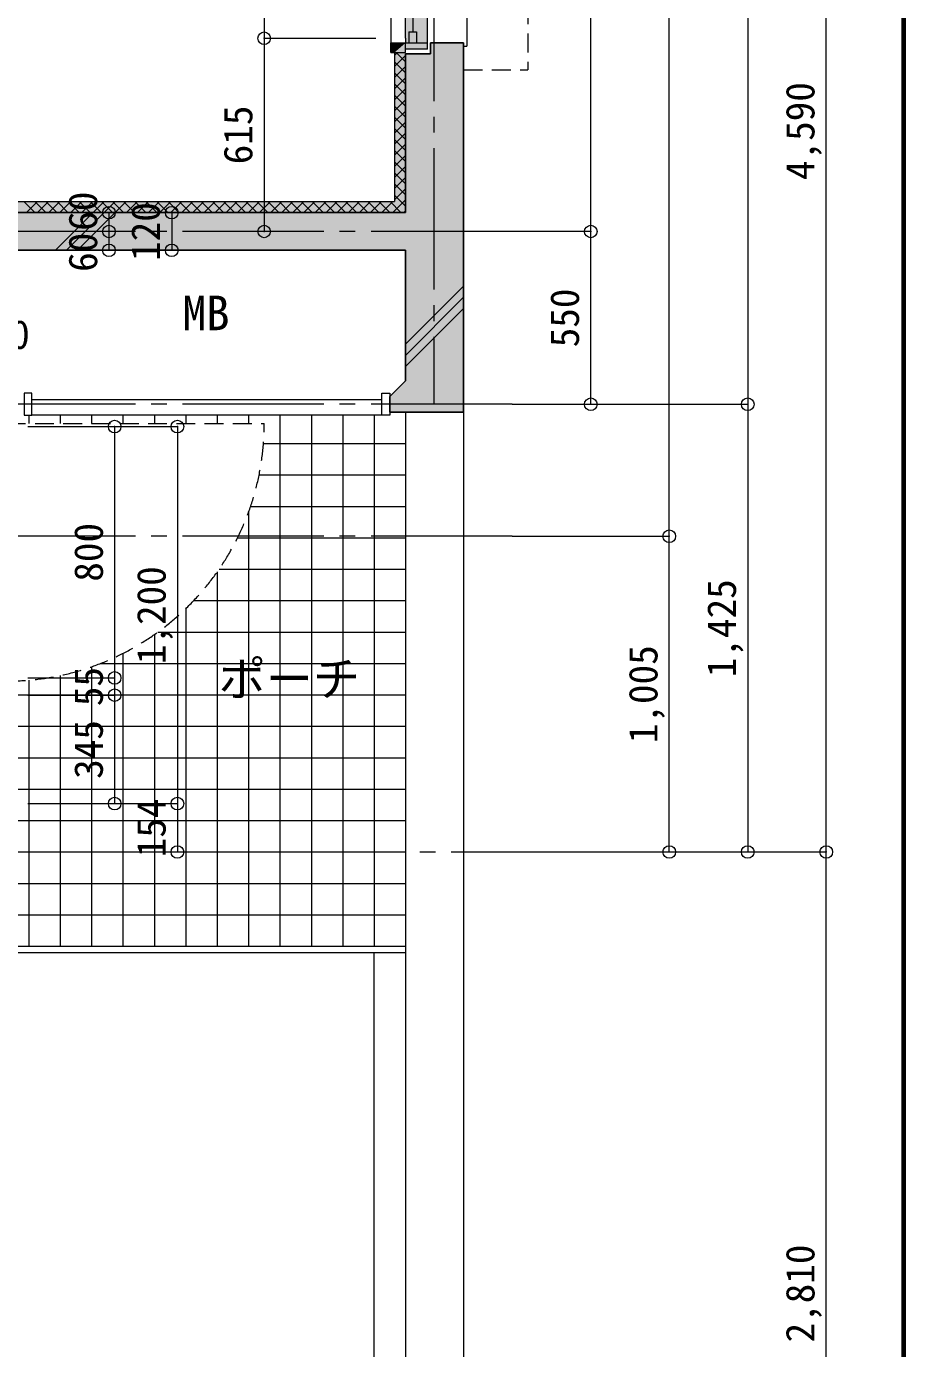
# Model space of a CAD drawing. Units: millimetres at full size, sheet at 1:50. Extents: x -9674 to 9699, y -6794 to 6791.
# Drawn here: x 6899 to 9699, y -2126 to 2082 of the extents above; entities that cross this region are included whole.
import ezdxf
from ezdxf.enums import TextEntityAlignment as Align

# ---------------------------------------------------------------- set-up
doc = ezdxf.new("R2010")
doc.units = ezdxf.units.MM
doc.header["$LTSCALE"] = 50
doc.header["$PDMODE"] = 32
doc.header["$PDSIZE"] = 40
doc.linetypes.add('CHAIN2', pattern=[12, 9, -1, 1, -1])
doc.linetypes.add('DASHED1', pattern=[1.8, 1.2, -0.6])
for name, color, linetype, lineweight in [('0-0_図面枠', 7, 'Continuous', 9), ('1-0_芯', 7, 'CHAIN2', 9), ('1-1_躯体', 2, 'Continuous', 25), ('1-3_建具', 3, 'Continuous', 18), ('1-6_ﾊﾞﾙｺﾆｰ・階段', 7, 'Continuous', 9), ('1-8_ハッチ', 4, 'Continuous', 9), ('1-A_文字', 7, 'Continuous', 9), ('1-B_寸法', 7, 'Continuous', 9)]:
    doc.layers.add(name, color=color, linetype=linetype, lineweight=lineweight)
for name, color, linetype in [('4-0', 1, 'Continuous'), ('4-1', 2, 'Continuous'), ('4-F', 4, 'Continuous')]:
    doc.layers.add(name, color=color, linetype=linetype)
doc.styles.add('ＭＳ ゴシック', font='')
doc.styles.get('ＭＳ ゴシック').set_extended_font_data('MS Gothic')

msp = doc.modelspace()

# ---------------------------------------------------------------- linework, layer by layer
at = {"layer": '0-0_図面枠'}
for p, q in [((9688.35, -6783.35), (9688.35, 6780.85)), ((9690.11, -6785.11), (9690.11, 6782.61)), ((9691.87, -6786.88), (9691.87, 6784.38)), ((9693.64, 6786.14), (9693.64, -6788.64)), ((9695.4, -6790.4), (9695.4, 6787.9)), ((9697.16, -6792.16), (9697.16, 6789.66))]:
    msp.add_line(p, q, dxfattribs=at)
msp.add_lwpolyline([(9698.92, -6793.93), (9698.92, 6791.43), (-9673.92, 6791.43)], dxfattribs=at)
at = {"layer": '1-0_芯'}
for p, q in [((8196.25, 5294.53), (8196.25, 879.53)), ((8446.25, 1429.53), (6781.25, 1429.53)), ((8446.25, 879.53), (6781.25, 879.53)), ((8446.25, 459.53), (-3037.75, 459.53)), ((2251.25, -545.47), (8446.25, -545.47))]:
    msp.add_line(p, q, dxfattribs=at)
at = {"layer": '1-1_躯体'}
for p, q in [((8186.25, 1994.53), (8186.25, 2029.53)), ((8186.25, 2029.53), (8291.25, 2029.53)), ((8291.25, 2029.53), (8291.25, 854.53)), ((8186.25, 1994.53), (8106.25, 1994.53)), ((8106.25, 1994.53), (8106.25, 1489.53)), ((6721.25, 1489.53), (8106.25, 1489.53)), ((6841.25, 1369.53), (8106.25, 1369.53)), ((8106.25, 1369.53), (8106.25, 954.53)), ((8056.25, 904.53), (8106.25, 954.53)), ((8056.25, 904.53), (8056.25, 854.53)), ((8056.25, 854.53), (8291.25, 854.53))]:
    msp.add_line(p, q, dxfattribs=at)
at = {"layer": '1-3_建具', "color": 7, "lineweight": 9}
for p, q in [((8059.25, 2959.53), (8059.25, 2029.53)), ((8301.25, 2959.53), (8301.25, 2019.53)), ((8106.25, 2044.53), (8106.25, 2944.53)), ((8176.25, 2044.53), (8176.25, 2944.53)), ((8106.25, 2044.53), (8106.25, 2029.53)), ((8106.25, 2029.53), (8176.25, 2029.53)), ((8176.25, 2009.53), (8176.25, 2044.53)), ((8176.25, 2009.53), (8106.25, 2009.53)), ((8291.25, 2019.53), (8301.25, 2019.53)), ((6916.25, 914.53), (6891.25, 914.53)), ((6916.25, 844.53), (6916.25, 914.53)), ((6916.25, 894.53), (8031.25, 894.53)), ((8031.25, 914.53), (8056.25, 914.53)), ((8031.25, 844.53), (8031.25, 914.53)), ((8031.25, 844.53), (6916.25, 844.53))]:
    msp.add_line(p, q, dxfattribs=at)
at = {"layer": '1-3_建具', "color": 7, "linetype": 'DASHED1', "lineweight": 9}
for p, q in [((8496.25, 2959.53), (8496.25, 1944.53)), ((8291.25, 1944.53), (8496.25, 1944.53)), ((6836.25, 818.53), (7656.25, 818.53))]:
    msp.add_line(p, q, dxfattribs=at)
at = {"layer": '1-3_建具'}
for p, q in [((8129.25, 2477.03), (8129.25, 2064.53)), ((8117.25, 2064.53), (8141.25, 2064.53)), ((8117.25, 2064.53), (8117.25, 2029.53)), ((8141.25, 2064.53), (8141.25, 2029.53)), ((8059.25, 1999.53), (8059.25, 2029.53)), ((8059.25, 2029.53), (8106.25, 2029.53)), ((8106.25, 1999.53), (8106.25, 2029.53)), ((8059.25, 1999.53), (8060.28, 1999.53)), ((8059.25, 1999.53), (8106.25, 1999.53))]:
    msp.add_line(p, q, dxfattribs=at)
at = {"layer": '1-3_建具', "color": 7, "lineweight": 9}
for points in [[(6891.25, 914.53), (6891.25, 844.53), (6916.25, 844.53)], [(8056.25, 914.53), (8056.25, 844.53), (8031.25, 844.53)]]:
    msp.add_lwpolyline(points, dxfattribs=at)
at = {"layer": '1-3_建具', "color": 7, "linetype": 'DASHED1', "lineweight": 9}
msp.add_arc((6836.25, 818.53), 820, 270, 0, dxfattribs=at)
at = {"layer": '1-6_ﾊﾞﾙｺﾆｰ・階段', "color": 4}
for p, q in [((6906.25, 844.53), (6906.25, 818.53)), ((7006.25, 844.53), (7006.25, 818.53)), ((7106.25, 844.53), (7106.25, 818.53)), ((7206.25, 844.53), (7206.25, 818.53)), ((7306.25, 844.53), (7306.25, 818.53)), ((7406.25, 844.53), (7406.25, 818.53)), ((7506.25, 844.53), (7506.25, 818.53)), ((7606.25, 844.53), (7606.25, 818.53)), ((7706.25, 844.53), (7706.25, -845.47)), ((7806.25, 844.53), (7806.25, -845.47)), ((7906.25, 844.53), (7906.25, -845.47)), ((8006.25, 844.53), (8006.25, -845.47)), ((7653.75, 754.53), (8106.25, 754.53)), ((7639.68, 654.53), (8106.25, 654.53)), ((7612.59, 554.53), (8106.25, 554.53)), ((7606.25, 536.57), (7606.25, -845.47)), ((7571.03, 454.53), (8106.25, 454.53)), ((7506.25, 345.77), (7506.25, -845.47)), ((7512.34, 354.53), (8106.25, 354.53)), ((7431.48, 254.53), (8106.25, 254.53)), ((7406.25, 229.04), (7406.25, -845.47)), ((7306.25, 146.59), (7306.25, -845.47)), ((7317.4, 154.53), (8106.25, 154.53)), ((7206.25, 86.75), (7206.25, -845.47)), ((7106.25, 44.25), (7106.25, -845.47)), ((7134.08, 54.53), (8106.25, 54.53)), ((6906.25, 1.52), (6906.25, -845.47)), ((7006.25, 16.34), (7006.25, -845.47)), ((6846.25, -45.47), (8106.25, -45.47)), ((6846.25, -145.47), (8106.25, -145.47)), ((6846.25, -245.47), (8106.25, -245.47)), ((6846.25, -345.47), (8106.25, -345.47)), ((6841.25, -445.47), (8106.25, -445.47)), ((6841.25, -545.47), (8106.25, -545.47)), ((6841.25, -645.47), (8106.25, -645.47)), ((6841.25, -745.47), (8106.25, -745.47)), ((6841.25, -845.47), (8106.25, -845.47)), ((6841.25, -865.47), (8106.25, -865.47)), ((8006.25, -4031.09), (8006.25, -865.47))]:
    msp.add_line(p, q, dxfattribs=at)
at = {"layer": '1-6_ﾊﾞﾙｺﾆｰ・階段'}
for p, q in [((8106.25, 854.53), (8106.25, -3055.47)), ((8291.25, 854.53), (8291.25, -3055.47))]:
    msp.add_line(p, q, dxfattribs=at)
at = {"layer": '1-8_ハッチ'}
for p, q in [((8071.25, 1999.53), (8071.25, 1524.53)), ((8071.25, 1990.13), (8080.65, 1999.53)), ((8071.25, 1954.78), (8106.25, 1989.78)), ((8076.74, 1999.53), (8106.25, 1970.02)), ((8071.25, 1969.67), (8106.25, 1934.67)), ((8071.25, 1919.42), (8106.25, 1954.42)), ((8071.25, 1934.31), (8106.25, 1899.31)), ((8071.25, 1884.07), (8106.25, 1919.07)), ((8071.25, 1898.96), (8106.25, 1863.96)), ((8071.25, 1848.71), (8106.25, 1883.71)), ((8071.25, 1863.6), (8106.25, 1828.6)), ((8071.25, 1813.35), (8106.25, 1848.35)), ((8071.25, 1828.25), (8106.25, 1793.25)), ((8071.25, 1778), (8106.25, 1813)), ((8071.25, 1792.89), (8106.25, 1757.89)), ((8071.25, 1742.64), (8106.25, 1777.64)), ((8071.25, 1757.53), (8106.25, 1722.53)), ((8071.25, 1707.29), (8106.25, 1742.29)), ((8071.25, 1722.18), (8106.25, 1687.18)), ((8071.25, 1671.93), (8106.25, 1706.93)), ((8071.25, 1686.82), (8106.25, 1651.82)), ((8071.25, 1636.58), (8106.25, 1671.58)), ((8071.25, 1651.47), (8106.25, 1616.47)), ((8071.25, 1601.22), (8106.25, 1636.22)), ((8071.25, 1616.11), (8106.25, 1581.11)), ((8071.25, 1565.87), (8106.25, 1600.87)), ((8071.25, 1580.76), (8106.25, 1545.76)), ((8071.25, 1530.51), (8106.25, 1565.51)), ((6686.25, 1524.53), (8071.25, 1524.53)), ((6890.04, 1524.53), (6925.04, 1489.53)), ((6898.89, 1489.53), (6933.89, 1524.53)), ((6925.4, 1524.53), (6960.4, 1489.53)), ((6934.25, 1489.53), (6969.25, 1524.53)), ((6960.75, 1524.53), (6995.75, 1489.53)), ((6969.6, 1489.53), (7004.6, 1524.53)), ((6996.11, 1524.53), (7031.11, 1489.53)), ((7004.96, 1489.53), (7039.96, 1524.53)), ((7031.46, 1524.53), (7066.46, 1489.53)), ((7040.32, 1489.53), (7075.32, 1524.53)), ((7066.82, 1524.53), (7101.82, 1489.53)), ((7075.67, 1489.53), (7110.67, 1524.53)), ((7102.18, 1524.53), (7137.18, 1489.53)), ((7111.03, 1489.53), (7146.03, 1524.53)), ((7137.53, 1524.53), (7172.53, 1489.53)), ((7146.38, 1489.53), (7181.38, 1524.53)), ((7172.89, 1524.53), (7207.89, 1489.53)), ((7181.74, 1489.53), (7216.74, 1524.53)), ((7208.24, 1524.53), (7243.24, 1489.53)), ((7217.09, 1489.53), (7252.09, 1524.53)), ((7243.6, 1524.53), (7278.6, 1489.53)), ((7252.45, 1489.53), (7287.45, 1524.53)), ((7278.95, 1524.53), (7313.95, 1489.53)), ((7287.8, 1489.53), (7322.8, 1524.53)), ((7314.31, 1524.53), (7349.31, 1489.53)), ((7323.16, 1489.53), (7358.16, 1524.53)), ((7349.66, 1524.53), (7384.66, 1489.53)), ((7358.51, 1489.53), (7393.51, 1524.53)), ((7385.02, 1524.53), (7420.02, 1489.53)), ((7393.87, 1489.53), (7428.87, 1524.53)), ((7420.37, 1524.53), (7455.37, 1489.53)), ((7429.22, 1489.53), (7464.22, 1524.53)), ((7455.73, 1524.53), (7490.73, 1489.53)), ((7464.58, 1489.53), (7499.58, 1524.53)), ((7491.08, 1524.53), (7526.08, 1489.53)), ((7499.93, 1489.53), (7534.93, 1524.53)), ((7526.44, 1524.53), (7561.44, 1489.53)), ((7535.29, 1489.53), (7570.29, 1524.53)), ((7561.8, 1524.53), (7596.8, 1489.53)), ((7570.65, 1489.53), (7605.65, 1524.53)), ((7597.15, 1524.53), (7632.15, 1489.53)), ((7606, 1489.53), (7641, 1524.53)), ((7632.51, 1524.53), (7667.51, 1489.53)), ((7641.36, 1489.53), (7676.36, 1524.53)), ((7667.86, 1524.53), (7702.86, 1489.53)), ((7676.71, 1489.53), (7711.71, 1524.53)), ((7703.22, 1524.53), (7738.22, 1489.53)), ((7712.07, 1489.53), (7747.07, 1524.53)), ((7738.57, 1524.53), (7773.57, 1489.53)), ((7747.42, 1489.53), (7782.42, 1524.53)), ((7773.93, 1524.53), (7808.93, 1489.53)), ((7782.78, 1489.53), (7817.78, 1524.53)), ((7809.28, 1524.53), (7844.28, 1489.53)), ((7818.13, 1489.53), (7853.13, 1524.53)), ((7844.64, 1524.53), (7879.64, 1489.53)), ((7853.49, 1489.53), (7888.49, 1524.53)), ((7879.99, 1524.53), (7914.99, 1489.53)), ((7888.84, 1489.53), (7923.84, 1524.53)), ((7915.35, 1524.53), (7950.35, 1489.53)), ((7924.2, 1489.53), (7959.2, 1524.53)), ((7950.7, 1524.53), (7985.7, 1489.53)), ((7959.55, 1489.53), (7994.55, 1524.53)), ((7986.06, 1524.53), (8021.06, 1489.53)), ((7994.91, 1489.53), (8029.91, 1524.53)), ((8021.41, 1524.53), (8056.41, 1489.53)), ((8030.26, 1489.53), (8065.26, 1524.53)), ((8056.77, 1524.53), (8091.77, 1489.53)), ((8065.62, 1489.53), (8106.25, 1530.16)), ((8071.25, 1545.4), (8106.25, 1510.4)), ((6991.03, 1369.53), (7111.03, 1489.53)), ((7026.38, 1369.53), (7146.38, 1489.53)), ((7061.74, 1369.53), (7181.74, 1489.53)), ((8100.98, 1489.53), (8106.25, 1494.8)), ((8106.25, 1070.54), (8291.25, 1255.54)), ((8106.25, 1035.18), (8291.25, 1220.18)), ((8106.25, 999.83), (8291.25, 1184.83))]:
    msp.add_line(p, q, dxfattribs=at)
at = {"layer": '1-B_寸法'}
for p, q in [((8696.25, 1429.53), (8696.25, 4044.53)), ((8946.25, 459.53), (8946.25, 4044.53)), ((9196.25, 4044.53), (9196.25, 879.53)), ((9446.25, -545.47), (9446.25, 4044.53)), ((7655.84, 2944.53), (7655.84, 2044.53)), ((7655.84, 2044.53), (8011.84, 2044.53)), ((7655.84, 2044.53), (7655.84, 1429.53)), ((7161.55, 1489.53), (7161.55, 1429.53)), ((7361.55, 1489.53), (7361.55, 1369.53)), ((7161.55, 1429.53), (7161.55, 1369.53)), ((8696.25, 1429.53), (8446.25, 1429.53)), ((8696.25, 879.53), (8696.25, 1429.53)), ((8446.25, 879.53), (9196.25, 879.53)), ((9196.25, 879.53), (9196.25, -545.47)), ((6902.86, 808.53), (7379.71, 808.53)), ((7179.71, 808.53), (7179.71, 8.53)), ((7379.71, 808.53), (7379.71, -391.47)), ((8446.25, 459.53), (8946.25, 459.53)), ((8946.25, -545.47), (8946.25, 459.53)), ((6902.86, 8.53), (7179.71, 8.53)), ((7179.71, 8.53), (7179.71, -46.47)), ((6902.86, -46.47), (7179.71, -46.47)), ((7179.71, -46.47), (7179.71, -391.47)), ((6902.86, -391.47), (7379.71, -391.47)), ((7379.71, -391.47), (7379.71, -545.47)), ((8446.25, -545.47), (9446.25, -545.47)), ((9446.25, -3355.47), (9446.25, -545.47))]:
    msp.add_line(p, q, dxfattribs=at)
at = {"layer": '1-B_寸法', "color": 3}
for p in [(7655.84, 2044.53), (7161.55, 1489.53), (7361.55, 1489.53), (7161.55, 1429.53), (7655.84, 1429.53), (8696.25, 1429.53), (7161.55, 1369.53), (7361.55, 1369.53), (8696.25, 879.53), (9196.25, 879.53), (7179.71, 808.53), (7379.71, 808.53), (8946.25, 459.53), (7179.71, 8.53), (7179.71, -46.47), (7179.71, -391.47), (7379.71, -391.47), (7379.71, -545.47), (8946.25, -545.47), (9196.25, -545.47), (9446.25, -545.47)]:
    msp.add_point(p, dxfattribs=at)
at = {"layer": '4-0'}
for points in [[(8291.25, 2029.53), (8186.25, 2029.53), (8186.25, 1994.53)], [(8291.25, 854.53), (8291.25, 2029.53), (8186.25, 1994.53)], [(8186.25, 1994.53), (8106.25, 1994.53), (8106.25, 1489.53)], [(8291.25, 854.53), (8186.25, 1994.53), (8106.25, 1489.53)], [(6721.25, 1489.53), (6841.25, 1369.53), (8106.25, 1369.53)], [(8106.25, 1489.53), (6721.25, 1489.53), (8106.25, 1369.53)], [(8106.25, 954.53), (8291.25, 854.53), (8106.25, 1489.53)], [(8106.25, 954.53), (8056.25, 904.53), (8291.25, 854.53)], [(8056.25, 904.53), (8056.25, 854.53), (8291.25, 854.53)]]:
    msp.add_solid(points, dxfattribs=at)
at = {"layer": '4-1'}
msp.add_solid([(8106.25, 2979.53), (8176.25, 2979.53), (8106.25, 2009.53), (8176.25, 2009.53)], dxfattribs=at)
at = {"layer": '4-F'}
for points in [[(8106.25, 2029.53), (8059.25, 2029.53), (8059.25, 1999.53)], [(8106.25, 2029.53), (8059.25, 1999.53), (8071.25, 1999.53)], [(8071.25, 1524.53), (8106.25, 1489.53), (8106.25, 2029.53)], [(8106.25, 2029.53), (8071.25, 1999.53), (8071.25, 1524.53)], [(8071.25, 1524.53), (8106.25, 1489.53), (6686.25, 1524.53), (6721.25, 1489.53)]]:
    msp.add_solid(points, dxfattribs=at)

# ---------------------------------------------------------------- texts
at = {"layer": '1-A_文字', "style": 'ＭＳ ゴシック'}
for s, p in [('MB', (7396.13, 1082.32)), ('ポーチ', (7510.99, -82.01))]:
    msp.add_text(s, height=110, dxfattribs=at).set_placement(p, align=Align.BOTTOM_LEFT)
at = {"layer": '1-B_寸法', "style": 'ＭＳ ゴシック'}
for s, p in [('4,590', (9436.25, 1593.28)), ('615', (7645.84, 1643.28)), ('60', (7151.55, 1431.77)), ('120', (7351.55, 1335.78)), ('60', (7151.55, 1300.99)), ('550', (8686.25, 1060.78)), ('800', (7169.71, 314.78)), ('1,200', (7369.71, 52.28)), ('1,425', (9186.25, 10.78)), ('1,005', (8936.25, -199.22)), ('55', (7169.71, -81.47)), ('345', (7169.71, -312.72)), ('154', (7369.71, -562.22)), ('2,810', (9436.25, -2106.72))]:
    msp.add_text(s, height=91.64, rotation=90, dxfattribs=at).set_placement(p, align=Align.BOTTOM_LEFT)
msp.add_text('60', height=91.64, dxfattribs=at).set_placement((6784.79, 1028.19), align=Align.BOTTOM_LEFT)

doc.saveas('drawing.dxf')
